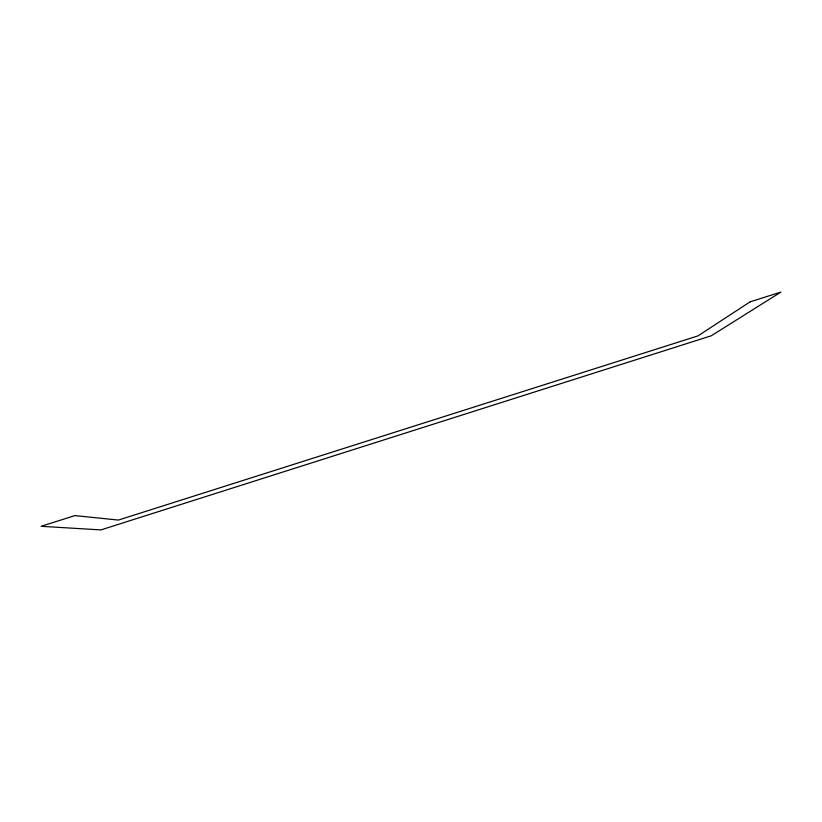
<?xml version="1.0" encoding="UTF-8"?>
<svg xmlns="http://www.w3.org/2000/svg" width="822" height="822" viewBox="0 0 822 822"><rect width="100%" height="100%" fill="white"/><g stroke="black" fill="none" stroke-linecap="round" stroke-linejoin="round"><path stroke-width="1.23" d="M750.126 301.828L697.97 335.89L118.399 520.069L74.905 515.6L41.1 526.306L100.921 529.913L711.256 335.797L780.9 292.087L750.126 301.828"/></g></svg>
